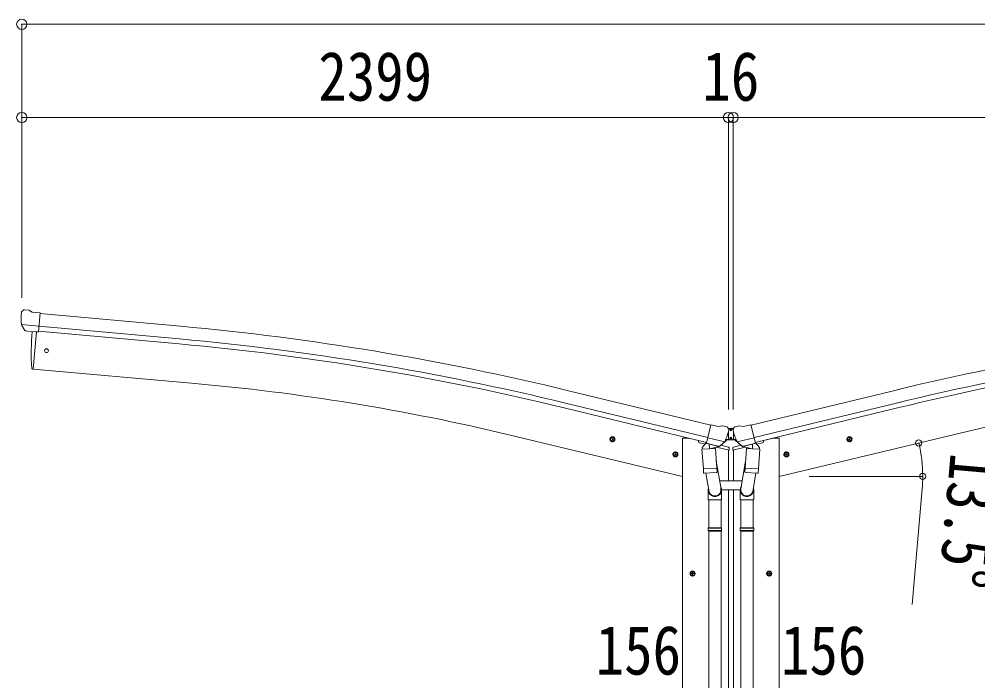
# Model space of a CAD drawing. Units: millimetres at full size. Extents: x -9783 to 33612, y -6828 to 13249.
# Drawn here: x -7276 to -4022, y -2046 to 202 of the extents above; entities that cross this region are included whole.
import ezdxf
from ezdxf.enums import TextEntityAlignment as Align

# ---------------------------------------------------------------- set-up
doc = ezdxf.new("R2010")
doc.units = ezdxf.units.MM
doc.header["$LTSCALE"] = 35
doc.header["$PDMODE"] = 32
doc.header["$PDSIZE"] = 35
for name, color, linetype, lineweight in [('0-1_本体', 4, 'Continuous', 9), ('0-2_部品', 7, 'Continuous', 9), ('0-7_合掌部品', 3, 'Continuous', 9), ('0-A_寸法', 6, 'Continuous', 9)]:
    doc.layers.add(name, color=color, linetype=linetype, lineweight=lineweight)
doc.styles.add('ＭＳ ゴシック', font='')
doc.styles.get('ＭＳ ゴシック').set_extended_font_data('MS Gothic')

msp = doc.modelspace()

# ---------------------------------------------------------------- linework, layer by layer
at = {"layer": '0-1_本体'}
for p, q in [((-6728.02, -841.53), (-7205.33, -798.21)), ((-6731.93, -884.57), (-7209.05, -841.26)), ((-7217.78, -860.14), (-7228.94, -987.74)), ((-6733.45, -901.28), (-7210.56, -857.98)), ((-6691, -1034.81), (-7228.94, -987.74)), ((-4928.48, -1177.93), (-5411.33, -1060.36)), ((-4791.42, -1177.93), (-4308.57, -1060.36)), ((-5421.55, -1102.35), (-4938.54, -1219.85)), ((-4298.34, -1102.35), (-4781.35, -1219.85)), ((-4942.48, -1236.28), (-5425.52, -1118.66)), ((-4777.41, -1236.28), (-4294.37, -1118.66)), ((-5023.95, -1351.53), (-5609.63, -1210.92)), ((-5023.95, -1221.53), (-5023.95, -4101.53)), ((-5023.95, -1221.53), (-5003.95, -1221.53)), ((-5003.95, -1221.53), (-4970.44, -1229.57)), ((-4715.94, -1221.53), (-4749.45, -1229.57)), ((-4695.94, -1221.53), (-4715.94, -1221.53)), ((-4695.94, -1351.53), (-4110.26, -1210.92)), ((-4695.94, -1221.53), (-4695.94, -4101.53)), ((-4868.45, -1261.23), (-4868.45, -1366.65)), ((-4851.44, -1261.23), (-4851.44, -1366.65)), ((-4868.45, -1396.65), (-4868.45, -4101.53)), ((-4851.44, -1396.65), (-4851.44, -4101.53))]:
    msp.add_line(p, q, dxfattribs=at)
for centre, radius, start, end in [((-7542.04, -9810.1), 9005.44, 76.31388, 84.81388), ((-2177.85, -9810.1), 9005.44, 95.18612, 103.68612), ((-7542.04, -9810.1), 8945.44, 76.31388, 84.81388), ((-7542.04, -9810.1), 8962.23, 76.31388, 84.81388), ((-2177.85, -9810.1), 8962.23, 95.18612, 103.68612), ((-2177.85, -9810.1), 8945.44, 95.18612, 103.68612), ((-7335.98, -8403.11), 7396.48, 76.50259, 84.99741), ((-2383.91, -8403.11), 7396.48, 95.00259, 103.49741)]:
    msp.add_arc(centre, radius, start, end, dxfattribs=at)
at = {"layer": '0-2_部品'}
for p, q in [((-7268.54, -793.2), (-7268.65, -794.55)), ((-7267.47, -791.16), (-7261.99, -786.56)), ((-7258.34, -785.41), (-7244.67, -786.61)), ((-7231.72, -793.76), (-7243.43, -787)), ((-7231.72, -793.76), (-7205.15, -796.09)), ((-7210.81, -860.75), (-7205.15, -796.09)), ((-7268.01, -836.05), (-7209.1, -841.21)), ((-7256.76, -855.54), (-7267.7, -836.6)), ((-7254.37, -856.94), (-7246.67, -857.61)), ((-7217.78, -860.14), (-7228.94, -987.74)), ((-7220.77, -859.88), (-7210.81, -860.75)), ((-7228.94, -987.74), (-7231, -987.49)), ((-4902.07, -1182.2), (-4928.01, -1175.97)), ((-4902.07, -1182.2), (-4888.81, -1179.5)), ((-4874.33, -1182.69), (-4887.52, -1179.52)), ((-4871.24, -1184.94), (-4867.38, -1191.23)), ((-4867.02, -1193.51), (-4867.29, -1194.66)), ((-4852.87, -1193.51), (-4852.6, -1194.66)), ((-4848.66, -1184.94), (-4852.51, -1191.23)), ((-4845.56, -1182.69), (-4832.38, -1179.52)), ((-4817.82, -1182.2), (-4831.08, -1179.5)), ((-4817.82, -1182.2), (-4791.89, -1175.97)), ((-5252.69, -1227.71), (-5272.13, -1223.04)), ((-5269.71, -1223.62), (-5264.54, -1218.18)), ((-5267.58, -1230.82), (-5269.71, -1223.62)), ((-5264.74, -1235.1), (-5260.07, -1215.65)), ((-5264.54, -1218.18), (-5257.24, -1219.93)), ((-5257.24, -1219.93), (-5255.11, -1227.13)), ((-4970.44, -1229.49), (-4970.44, -1232.8)), ((-4881.07, -1233.82), (-4938.58, -1220.01)), ((-4897.92, -1248.73), (-4881.55, -1234.24)), ((-4838.82, -1233.82), (-4781.31, -1220.01)), ((-4821.97, -1248.73), (-4838.35, -1234.24)), ((-4749.45, -1229.49), (-4749.45, -1232.8)), ((-4467.21, -1227.71), (-4447.76, -1223.04)), ((-4462.65, -1219.93), (-4464.78, -1227.13)), ((-4455.35, -1218.18), (-4462.65, -1219.93)), ((-4455.15, -1235.1), (-4459.82, -1215.65)), ((-4450.18, -1223.62), (-4455.35, -1218.18)), ((-4452.32, -1230.82), (-4450.18, -1223.62)), ((-5050.82, -1286.46), (-5046.15, -1267.01)), ((-4947.72, -1242.2), (-4966.61, -1237.67)), ((-4958.15, -1259.38), (-4912.46, -1256.18)), ((-4953.47, -1326.21), (-4958.15, -1259.38)), ((-4943.73, -1237.61), (-4957.04, -1252.92)), ((-4957.04, -1252.92), (-4956.6, -1259.27)), ((-4942.79, -1237.54), (-4943.73, -1237.61)), ((-4939.7, -1240.01), (-4941.23, -1239.65)), ((-4903, -1248.83), (-4939.7, -1240.01)), ((-4933.75, -1241.84), (-4932.73, -1256.44)), ((-4905.54, -1250.83), (-4931.36, -1257.27)), ((-4914.23, -1253), (-4914, -1256.29)), ((-4912.46, -1256.18), (-4907.78, -1323.02)), ((-4865.89, -1261.85), (-4908.59, -1251.6)), ((-4900.63, -1249.3), (-4908.15, -1247.49)), ((-4904.84, -1249.05), (-4904.79, -1249.79)), ((-4901.47, -1249.19), (-4903, -1248.83)), ((-4893.94, -1245.86), (-4868.19, -1252.04)), ((-4865.89, -1254.96), (-4865.89, -1261.85)), ((-4854, -1261.85), (-4811.3, -1251.6)), ((-4854, -1254.96), (-4854, -1261.85)), ((-4825.95, -1245.86), (-4851.7, -1252.04)), ((-4819.26, -1249.3), (-4811.74, -1247.49)), ((-4818.42, -1249.19), (-4816.89, -1248.83)), ((-4816.89, -1248.83), (-4780.19, -1240.01)), ((-4815.05, -1249.05), (-4815.11, -1249.79)), ((-4814.35, -1250.83), (-4788.54, -1257.27)), ((-4807.43, -1256.18), (-4812.11, -1323.02)), ((-4761.74, -1259.38), (-4807.43, -1256.18)), ((-4805.66, -1253), (-4805.89, -1256.29)), ((-4786.14, -1241.84), (-4787.16, -1256.44)), ((-4780.19, -1240.01), (-4778.66, -1239.65)), ((-4777.11, -1237.54), (-4776.16, -1237.61)), ((-4776.16, -1237.61), (-4762.85, -1252.92)), ((-4772.17, -1242.2), (-4753.28, -1237.67)), ((-4766.42, -1326.21), (-4761.74, -1259.38)), ((-4762.85, -1252.92), (-4763.29, -1259.27)), ((-4669.07, -1286.46), (-4673.74, -1267.01)), ((-5038.76, -1279.07), (-5058.21, -1274.4)), ((-5055.79, -1274.98), (-5050.62, -1269.54)), ((-5053.65, -1282.18), (-5055.79, -1274.98)), ((-5050.62, -1269.54), (-5043.32, -1271.29)), ((-5043.32, -1271.29), (-5041.19, -1278.48)), ((-4909.52, -1298.25), (-4893.6, -1394.42)), ((-4810.38, -1298.25), (-4826.29, -1394.42)), ((-4681.13, -1279.07), (-4661.68, -1274.4)), ((-4676.57, -1271.29), (-4678.7, -1278.48)), ((-4669.27, -1269.54), (-4676.57, -1271.29)), ((-4664.11, -1274.98), (-4669.27, -1269.54)), ((-4666.24, -1282.18), (-4664.11, -1274.98)), ((-4953.47, -1326.21), (-4907.78, -1323.02)), ((-4953.46, -1326.21), (-4952.57, -1338.91)), ((-4906.93, -1335.48), (-4907.8, -1323.02)), ((-4812.97, -1335.48), (-4812.09, -1323.02)), ((-4766.42, -1326.21), (-4812.11, -1323.02)), ((-4766.43, -1326.21), (-4767.32, -1338.91)), ((-4908.77, -1337.62), (-4950.47, -1340.54)), ((-4945.04, -1340.16), (-4934.31, -1403.74)), ((-4907.32, -1336.84), (-4907.32, -1336.84)), ((-4812.57, -1336.84), (-4812.57, -1336.84)), ((-4811.12, -1337.62), (-4769.43, -1340.54)), ((-4774.85, -1340.16), (-4785.58, -1403.74)), ((-4937.45, -1396.93), (-4937.45, -1431.58)), ((-4891.45, -1431.58), (-4891.45, -1397.23)), ((-4828.44, -1431.58), (-4828.44, -1397.23)), ((-4782.44, -1396.93), (-4782.44, -1431.58)), ((-4937.45, -1431.58), (-4891.45, -1431.58)), ((-4935.45, -1431.58), (-4935.45, -1525.58)), ((-4893.45, -1431.58), (-4893.45, -1525.58)), ((-4782.44, -1431.58), (-4828.44, -1431.58)), ((-4826.44, -1431.58), (-4826.44, -1525.58)), ((-4784.44, -1431.58), (-4784.44, -1525.58)), ((-4937.45, -1527.58), (-4936.45, -1525.58)), ((-4937.45, -1527.58), (-4891.45, -1527.58)), ((-4937.45, -1527.58), (-4937.45, -1535.58)), ((-4936.45, -1525.58), (-4892.45, -1525.58)), ((-4891.45, -1527.58), (-4892.45, -1525.58)), ((-4828.44, -1527.58), (-4827.44, -1525.58)), ((-4782.44, -1527.58), (-4828.44, -1527.58)), ((-4783.44, -1525.58), (-4827.44, -1525.58)), ((-4782.44, -1527.58), (-4783.44, -1525.58)), ((-4782.44, -1527.58), (-4782.44, -1535.58)), ((-4937.45, -1535.58), (-4891.45, -1535.58)), ((-4937.45, -1535.58), (-4936.45, -1537.58)), ((-4936.45, -1537.58), (-4892.45, -1537.58)), ((-4935.45, -1537.58), (-4935.45, -2481.77)), ((-4893.45, -1537.58), (-4893.45, -2481.77)), ((-4782.44, -1535.58), (-4828.44, -1535.58)), ((-4783.44, -1537.58), (-4827.44, -1537.58)), ((-4826.44, -1537.58), (-4826.44, -2481.77)), ((-4784.44, -1537.58), (-4784.44, -2481.77)), ((-4782.44, -1535.58), (-4783.44, -1537.58)), ((-4999.95, -1681.65), (-4979.95, -1681.65)), ((-4996.45, -1677.89), (-4989.95, -1674.14)), ((-4989.95, -1691.65), (-4989.95, -1671.65)), ((-4989.95, -1674.14), (-4983.45, -1677.89)), ((-4983.45, -1685.4), (-4989.95, -1689.15)), ((-4983.45, -1677.89), (-4983.45, -1685.4)), ((-4719.94, -1681.65), (-4739.94, -1681.65)), ((-4729.94, -1674.14), (-4736.44, -1677.89)), ((-4736.44, -1677.89), (-4736.44, -1685.4)), ((-4736.44, -1685.4), (-4729.94, -1689.15)), ((-4729.94, -1691.65), (-4729.94, -1671.65)), ((-4723.44, -1677.89), (-4729.94, -1674.14))]:
    msp.add_line(p, q, dxfattribs=at)
for points in [[(-7268.09, -835.42), (-7267.8, -836.41), (-7267.7, -836.6)], [(-7220.77, -859.88), (-7221.04, -859.94), (-7246.41, -857.72), (-7246.67, -857.61)], [(-4933.43, -1241.42), (-4943.16, -1239.09), (-4928.01, -1175.97)], [(-4786.46, -1241.42), (-4776.73, -1239.09), (-4791.89, -1175.97)], [(-5255.11, -1227.13), (-5260.28, -1232.57), (-5267.58, -1230.82)], [(-4880.8, -1233.24), (-4881.39, -1234.09), (-4881.55, -1234.24)], [(-4839.09, -1233.24), (-4838.5, -1234.09), (-4838.35, -1234.24)], [(-4464.78, -1227.13), (-4459.61, -1232.57), (-4452.32, -1230.82)], [(-4933.43, -1241.42), (-4933.2, -1241.57), (-4908.43, -1247.52), (-4908.15, -1247.49)], [(-4786.46, -1241.42), (-4786.69, -1241.57), (-4811.46, -1247.52), (-4811.74, -1247.49)], [(-5041.19, -1278.48), (-5046.36, -1283.93), (-5053.65, -1282.18)], [(-4678.7, -1278.48), (-4673.54, -1283.93), (-4666.24, -1282.18)], [(-4891.45, -1527.58), (-4891.45, -1535.58), (-4892.45, -1537.58)], [(-4828.44, -1527.58), (-4828.44, -1535.58), (-4827.44, -1537.58)], [(-4989.95, -1689.15), (-4996.45, -1685.4), (-4996.45, -1677.89)], [(-4729.94, -1689.15), (-4723.44, -1685.4), (-4723.44, -1677.89)]]:
    msp.add_lwpolyline(points, dxfattribs=at)
for centre, radius in [((-7183.26, -924.48), 6.5), ((-5262.41, -1225.37), 8.5), ((-5262.41, -1225.37), 7.7), ((-5262.41, -1225.37), 6.5), ((-4457.48, -1225.37), 8.5), ((-4457.48, -1225.37), 7.7), ((-4457.48, -1225.37), 6.5), ((-5048.49, -1276.73), 8.5), ((-5048.49, -1276.73), 7.7), ((-4671.4, -1276.73), 8.5), ((-4671.4, -1276.73), 7.7), ((-5048.49, -1276.73), 6.5), ((-4671.4, -1276.73), 6.5), ((-4989.95, -1681.65), 8.5), ((-4989.95, -1681.65), 7.7), ((-4989.95, -1681.65), 6.5), ((-4729.94, -1681.65), 8.5), ((-4729.94, -1681.65), 7.7), ((-4729.94, -1681.65), 6.5)]:
    msp.add_circle(centre, radius, dxfattribs=at)
for centre, radius, start, end in [((-7067.03, -812.19), 202.4, 175, 186.5915), ((-7258.77, -790.39), 5, 85.00648, 129.99352), ((-7244.93, -789.59), 3, 60, 85), ((-6335.18, -931.93), 900, 175.35014, 183.36081), ((-7230.64, -984.51), 3, 183.36081, 263), ((-4888.22, -1182.44), 3, 76.5, 101.5), ((-5064.1, -1147.42), 202.4, 334.90875, 346.5), ((-4875.5, -1187.55), 5, 31.5, 76.5), ((-4655.79, -1147.42), 202.4, 193.5, 205.09125), ((-4844.39, -1187.55), 5, 103.5, 148.5), ((-4831.68, -1182.44), 3, 78.5, 103.5), ((-4965.44, -1232.8), 5, 180, 256.5), ((-4754.45, -1232.8), 5, 283.5, 0), ((-4941.12, -1239.16), 0.5, 221.23754, 256.5), ((-4934.35, -1241.92), 0.604, 7.79405, 79.40158), ((-4931.71, -1256.3), 1.03, 188.03431, 289.96103), ((-4905.78, -1249.86), 1, 284, 4), ((-4904.34, -1249.02), 0.5, 76.5, 184), ((-4901.35, -1248.71), 0.5, 256.5, 291.76246), ((-4868.89, -1254.96), 3, 0, 76.5), ((-4851, -1254.96), 3, 103.5, 180), ((-4818.54, -1248.71), 0.5, 248.23754, 283.5), ((-4815.55, -1249.02), 0.5, 356, 103.5), ((-4814.11, -1249.86), 1, 176, 256), ((-4788.18, -1256.3), 1.03, 250.03897, 351.96569), ((-4785.54, -1241.92), 0.604, 100.59842, 172.20595), ((-4778.78, -1239.16), 0.5, 283.5, 318.76246), ((-4950.61, -1338.54), 2, 190.53157, 274), ((-4908.91, -1335.63), 2, 274, 322.59038), ((-4908.87, -1335.66), 1.95, 322.52234, 4.95983), ((-4811.02, -1335.66), 1.95, 175.04017, 217.47766), ((-4810.98, -1335.63), 2, 217.40962, 266), ((-4769.29, -1338.54), 2, 266, 349.46843), ((-4921.45, -1397.23), 30, 0, 2.54858), ((-4798.44, -1397.23), 30, 177.45142, 180)]:
    msp.add_arc(centre, radius, start, end, dxfattribs=at)
for centre, major_axis, ratio, start_param, end_param in [((-7265.54, -793.46), (-2.71, -1.31), 0.997474, 4.9606201, 5.7465286), ((-7272.86, -789.16), (15.35, 3.44), 0.101033, 0.3078116, 0.3080427), ((-7254.16, -854.03), (-1.62, -2.54), 0.997631, 5.8041905, 6.6006116), ((-7254.04, -853.83), (3.5, 2.17), 0.650902, 4.0958226, 4.1686332), ((-7254.11, -853.94), (-1.62, -2.54), 0.997631, 0.3902369, 0.4789948), ((-4869.94, -1192.8), (1.57, -2.57), 0.99628, 0.7835347, 1.5707963), ((-4849.95, -1192.8), (-1.57, -2.57), 0.99628, 4.712389, 5.4996506), ((-4899.94, -1246.38), (0.73, -2.92), 0.997631, 5.8041905, 5.8929484), ((-4899.97, -1246.25), (-2.63, 3.16), 0.650902, 2.1145521, 2.1873627), ((-4899.91, -1246.48), (0.73, -2.92), 0.997631, 5.965759, 6.7621801), ((-4819.98, -1246.48), (-0.73, -2.92), 0.997631, 5.8041905, 6.6006116), ((-4819.92, -1246.25), (2.63, 3.16), 0.650902, 4.0958226, 4.1686332), ((-4819.96, -1246.38), (-0.73, -2.92), 0.997631, 0.3902369, 0.4789948), ((-4914.45, -1396.93), (-23, 0), 0.996195, 6.0000678, 10.0103449), ((-4914.45, -1396.93), (-21, 0), 0.996195, 0.3319459, 3.3482706), ((-4805.44, -1396.93), (23, 0), 0.996195, 2.5560258, 6.5663028), ((-4805.44, -1396.93), (21, 0), 0.996195, 2.9349147, 5.9512394)]:
    msp.add_ellipse(centre, major_axis=major_axis, ratio=ratio, start_param=start_param, end_param=end_param, dxfattribs=at)
at = {"layer": '0-7_合掌部品'}
for p, q in [((-4868.45, -1200.23), (-4868.25, -1198.47)), ((-4868.45, -1200.23), (-4868.45, -1223.73)), ((-4867.42, -1191.17), (-4867.2, -1189.23)), ((-4852.7, -1189.23), (-4867.2, -1189.23)), ((-4858.69, -1193.95), (-4857.85, -1193.95)), ((-4852.47, -1191.17), (-4852.7, -1189.23)), ((-4851.45, -1200.23), (-4851.65, -1198.47)), ((-4851.45, -1200.23), (-4851.45, -1223.73)), ((-4894.5, -1246.35), (-4873.45, -1227.73)), ((-4880.01, -1231.53), (-4874.44, -1226.6)), ((-4873.45, -1226.23), (-4866.99, -1226.23)), ((-4846.45, -1227.73), (-4873.45, -1227.73)), ((-4866.7, -1226.73), (-4868.45, -1223.73)), ((-4866.7, -1226.73), (-4853.2, -1226.73)), ((-4858.69, -1222.65), (-4857.85, -1222.65)), ((-4853.2, -1226.73), (-4851.45, -1223.73)), ((-4852.9, -1226.23), (-4846.45, -1226.23)), ((-4825.4, -1246.35), (-4846.45, -1227.73)), ((-4839.88, -1231.53), (-4845.45, -1226.6)), ((-4821.69, -1366.65), (-4898.2, -1366.65)), ((-4891.45, -1396.65), (-4828.43, -1396.65))]:
    msp.add_line(p, q, dxfattribs=at)
for points in [[(-4861.21, -1193.11), (-4862.05, -1193.11), (-4862.05, -1193.95), (-4861.21, -1193.95)], [(-4859.53, -1192.27), (-4859.53, -1191.43), (-4860.37, -1191.43), (-4860.37, -1192.27)], [(-4860.37, -1194.79), (-4860.37, -1195.63), (-4859.53, -1195.63), (-4859.53, -1194.79)], [(-4857.85, -1193.95), (-4857.85, -1193.11), (-4858.69, -1193.11)], [(-4861.21, -1221.81), (-4862.05, -1221.81), (-4862.05, -1222.65), (-4861.21, -1222.65)], [(-4859.53, -1220.97), (-4859.53, -1220.13), (-4860.37, -1220.13), (-4860.37, -1220.97)], [(-4860.37, -1223.49), (-4860.37, -1224.33), (-4859.53, -1224.33), (-4859.53, -1223.49)], [(-4857.85, -1222.65), (-4857.85, -1221.81), (-4858.69, -1221.81)]]:
    msp.add_lwpolyline(points, dxfattribs=at)
for centre in [(-4859.95, -1193.53), (-4859.95, -1222.23)]:
    msp.add_circle(centre, 3.5, dxfattribs=at)
for centre, radius, start, end in [((-4861.21, -1192.27), 0.84, 270, 0), ((-4861.21, -1194.79), 0.84, 0, 90), ((-4858.69, -1192.27), 0.84, 180, 270), ((-4858.69, -1194.79), 0.84, 90, 180), ((-4873.45, -1227.73), 1.5, 90, 131.5), ((-4861.21, -1220.97), 0.84, 270, 0), ((-4861.21, -1223.49), 0.84, 0, 90), ((-4858.69, -1220.97), 0.84, 180, 270), ((-4858.69, -1223.49), 0.84, 90, 180), ((-4846.45, -1227.73), 1.5, 48.5, 90), ((-4895.49, -1245.23), 1.5, 263.94026, 311.5), ((-4824.4, -1245.23), 1.5, 228.5, 276.05974)]:
    msp.add_arc(centre, radius, start, end, dxfattribs=at)
at = {"layer": '0-A_寸法'}
for p, q in [((-7267.35, 184.09), (-7267.35, -132.53)), ((-7267.35, 184.09), (-2453.35, 184.09)), ((-7267.35, -132.53), (-7267.35, -744.75)), ((-7267.35, -132.53), (-4868.35, -132.53)), ((-4868.35, -132.53), (-4868.35, -361.53)), ((-4868.35, -132.53), (-4852.35, -132.53)), ((-4868.35, -132.53), (-4868.35, -1124.35)), ((-4852.35, -132.53), (-4852.35, -361.53)), ((-4852.35, -132.53), (-2453.35, -132.53)), ((-4852.35, -132.53), (-4852.35, -361.53)), ((-4852.35, -132.53), (-4852.35, -1124.35)), ((-4594.72, -1351.53), (-4207.86, -1351.53)), ((-4210.72, -1393.99), (-4245.08, -1786.48))]:
    msp.add_line(p, q, dxfattribs=at)
for centre in [(-4222.32, -1237.87), (-4208.86, -1351.53)]:
    msp.add_circle(centre, 10.62, dxfattribs=at)
for start, end in [(0, 13.5), (354.99678, 0)]:
    msp.add_arc((-4695.72, -1351.53), 486.86, start, end, dxfattribs=at)
for p in [(-7267.35, 184.09), (-7267.35, -132.53), (-4868.35, -132.53), (-4852.35, -132.53)]:
    msp.add_point(p, dxfattribs=at)

# ---------------------------------------------------------------- texts
at = {"layer": '0-A_寸法', "color": 7, "style": 'ＭＳ ゴシック', "width": 0.85}
for s, p in [('2399', (-6260.35, -125.53)), ('16', (-4956.6, -125.53)), ('156', (-5318.83, -2074.71)), ('156', (-4689.81, -2074.71))]:
    msp.add_text(s, height=166.8, dxfattribs=at).set_placement(p, align=Align.BOTTOM_LEFT)
msp.add_text('13.5°', height=166.8, rotation=264.997, dxfattribs=at).set_placement((-4163.56, -1263.85), align=Align.BOTTOM_LEFT)

doc.saveas('drawing.dxf')
